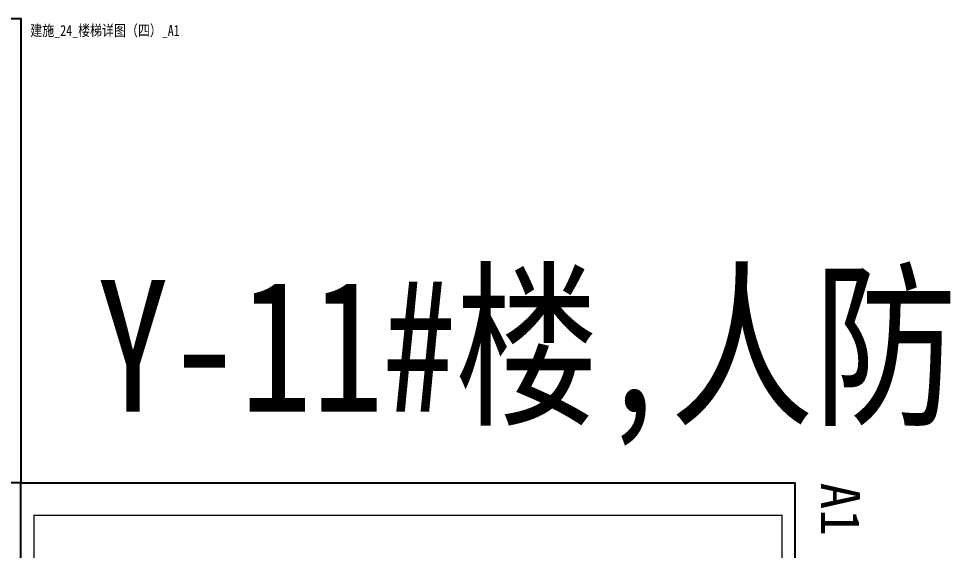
# Model space of a CAD drawing. Extents: x -518115 to 389031, y -231062 to 1628073.
# Drawn here: x 132743 to 168495, y -72825 to -52418 of the extents above; entities that cross this region are included whole.
import ezdxf

# ---------------------------------------------------------------- set-up
doc = ezdxf.new("R2010")
doc.units = 0
doc.header["$LTSCALE"] = 1000
doc.header["$MEASUREMENT"] = 0
for name, color, linetype in [('text', 7, 'Continuous'), ('图框', 140, 'Continuous'), ('导图字', 7, 'Continuous')]:
    doc.layers.add(name, color=color, linetype=linetype)
doc.layers.add('yichutu', color=7, linetype='Continuous', true_color=0xffffff, plot=False)
doc.styles.add('_TCH_LABEL', font='')
doc.styles.add('黑体', font='')
doc.styles.get('_TCH_LABEL').set_extended_font_data('SimHei')
doc.styles.get('黑体').set_extended_font_data('SimHei')

# ---------------------------------------------------------------- blocks, each defined once
blk = doc.blocks.new('yct-841-594-84100-59399.9999999999-100-1000.0')
at = {"layer": 'yichutu', "color": 7, "true_color": 0xffffff}
blk.add_lwpolyline([(0, 0), (0, 59400), (84100, 59400), (84100, 0)], close=True, dxfattribs=at)
at = {"layer": 'yichutu', "color": 7, "true_color": 0xffffff, "style": '_TCH_LABEL'}
blk.add_text('A1 1:100', height=3000, dxfattribs=at).set_placement((0, 61400))
blk = doc.blocks.new('A$C549D2611')
at = {"layer": '图框'}
blk.add_lwpolyline([(0, 0), (42050, 0), (42050, -29700), (0, -29700)], close=True, dxfattribs=at)
blk.add_lwpolyline([(0, 0), (42050, 0), (42050, -29700), (0, -29700)], close=True, dxfattribs=at)
at = {"layer": '图框', "const_width": 50}
blk.add_lwpolyline([(41550, -29200), (41550, -500), (1250, -500), (1250, -29200)], close=True, dxfattribs=at)

msp = doc.modelspace()

# ---------------------------------------------------------------- linework, layer by layer
at = {"layer": 'text', "color": 2}
msp.add_lwpolyline([(132830.5, -70226.6), (101830.5, -70226.6), (101830.5, -52418.3), (132830.5, -52418.3)], close=True, dxfattribs=at)

# ---------------------------------------------------------------- block references
at = {"rotation": 270}
msp.add_blockref('A$C549D2611', (162530.5, -70226.6), dxfattribs=at)
at = {"layer": 'yichutu', "xscale": 0.5, "yscale": 0.5, "zscale": 0.5, "rotation": 270}
msp.add_blockref('yct-841-594-84100-59399.9999999999-100-1000.0', (132830.5, -70226.6), dxfattribs=at)

# ---------------------------------------------------------------- texts
at = {"layer": 'text', "color": 2, "style": '黑体', "width": 0.8}
msp.add_text('Y-11#楼,人防', height=5047.09, dxfattribs=at).set_placement((135757, -67500.8))
at = {"layer": '导图字', "color": 1, "style": '黑体', "width": 0.8}
msp.add_text('建施_24_楼梯详图（四）_A1', height=420.591, dxfattribs=at).set_placement((133191.3, -53084.1))

doc.saveas('drawing.dxf')
